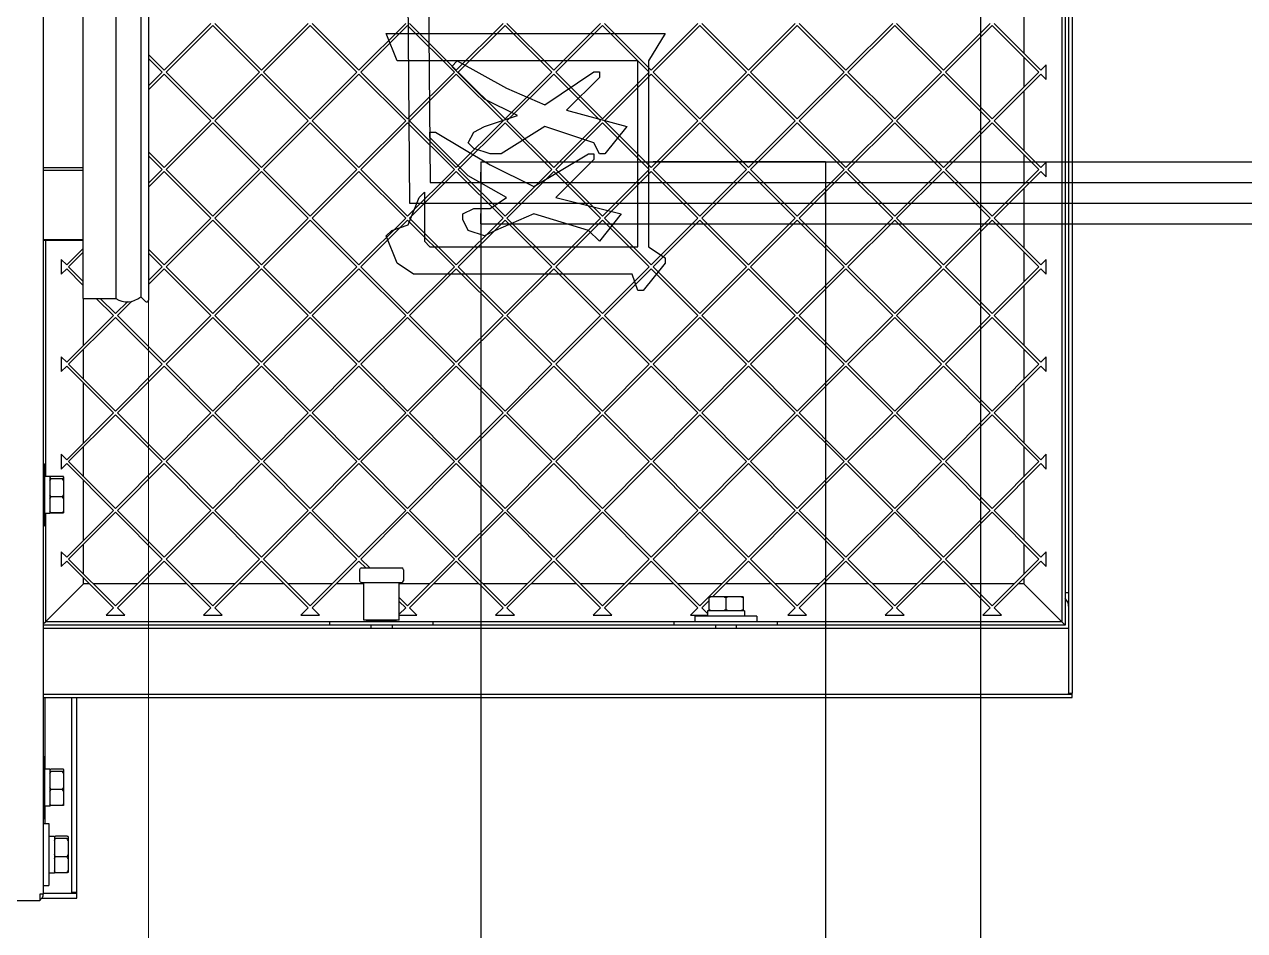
# Model space of a CAD drawing. Header units: millimetres. Extents: x 0 to 87554, y -20854 to 20404.
# Drawn here: x 8452.6 to 8806.9, y -14690.3 to -14427.2 of the extents above; entities that cross this region are included whole.
import ezdxf

# ---------------------------------------------------------------- set-up
doc = ezdxf.new("R2010")
doc.units = ezdxf.units.MM
doc.layers.get('0').update_dxf_attribs({"lineweight": 15})
for name, color, linetype in [('08', 1, 'Continuous'), ('1', 2, 'Continuous'), ('11', 3, 'Continuous'), ('2401-01144-S-M6-16HWM_0', 7, 'Continuous'), ('4209-B0008_0', 7, 'Continuous'), ('4215-12645_1_0', 7, 'Continuous'), ('4215-12645_2_0', 7, 'Continuous'), ('4215-12649_2_1_0', 7, 'Continuous'), ('4215-12651_1_0', 7, 'Continuous'), ('4215-12656_0', 7, 'Continuous'), ('4215-16102_1_0', 7, 'Continuous'), ('4215-16102_3_0', 7, 'Continuous'), ('4215-16102_4_0', 7, 'Continuous'), ('4215-16529_1_0', 7, 'Continuous'), ('4215-16529_3_0', 7, 'Continuous'), ('4215-16529_4_0', 7, 'Continuous'), ('PTL2-04-4_0', 7, 'Continuous')]:
    doc.layers.add(name, color=color, linetype=linetype)

# ---------------------------------------------------------------- blocks, each defined once
blk = doc.blocks.new('y78')
at = {"layer": '08', "lineweight": -3}
for p, q in [((-170.46, -190.16), (-170.46, -193.16)), ((-170.46, -190.16), (-90.07, -190.16)), ((-90.07, -190.16), (-89.51, -254)), ((-170.46, -196.16), (-170.46, -193.16)), ((-170.46, -196.16), (-96.02, -196.16)), ((-96.02, -196.16), (-95.45, -260)), ((-74.72, -248), (-74.72, -251)), ((-74.72, -248), (457.46, -248)), ((-74.72, -248), (-24.72, -248)), ((-74.72, -248), (-74.72, -940.16)), ((25.28, -248), (-24.72, -248)), ((25.28, -248), (25.28, -940.16)), ((457.46, -248), (457.46, -251)), ((-74.72, -254), (-74.72, -251)), ((457.46, -254), (457.46, -251)), ((-89.51, -254), (25.28, -254)), ((-74.72, -254), (457.46, -254)), ((25.28, -254), (25.28, -257)), ((25.28, -260), (25.28, -257)), ((-95.45, -260), (25.28, -260)), ((-74.72, -260), (-74.72, -263)), ((-74.72, -260), (457.46, -260)), ((457.46, -260), (457.46, -263)), ((-74.72, -266), (-74.72, -263)), ((457.46, -266), (457.46, -263)), ((-74.72, -266), (457.46, -266)), ((-74.72, -940.16), (-24.72, -940.16)), ((25.28, -940.16), (-24.72, -940.16))]:
    blk.add_line(p, q, dxfattribs=at)
at = {"layer": '1', "lineweight": -3}
for p, q in [((70.46, -756), (70.46, 18)), ((70.46, 18), (120.46, 18)), ((170.46, 18), (120.46, 18)), ((170.46, -756), (170.46, 18)), ((70.46, -756), (120.46, -756)), ((170.46, -756), (120.46, -756))]:
    blk.add_line(p, q, dxfattribs=at)
at = {"layer": '11', "lineweight": -3}
for p, q in [((70.46, -841.92), (70.46, -118)), ((70.46, -118), (120.46, -118)), ((170.46, -118), (120.46, -118)), ((170.46, -841.92), (170.46, -118)), ((70.46, -841.92), (120.46, -841.92)), ((170.46, -841.92), (120.46, -841.92))]:
    blk.add_line(p, q, dxfattribs=at)
blk = doc.blocks.new('ju7888')
at = {"layer": '2401-01144-S-M6-16HWM_0', "color": 87, "linetype": 'Continuous'}
for p, q in [((572.59, 189.92), (574.19, 189.92)), ((572.59, 189.92), (572.59, 171.92)), ((566.99, 185.92), (570.99, 185.92)), ((566.99, 185.92), (566.99, 175.92)), ((570.99, 186.27), (572.59, 186.27)), ((570.99, 186.27), (570.99, 175.57)), ((567.29, 180.92), (570.69, 180.92)), ((575.19, 183.92), (576.19, 183.92)), ((575.19, 177.92), (576.19, 177.92)), ((566.99, 175.92), (570.99, 175.92)), ((570.99, 175.57), (572.59, 175.57)), ((572.59, 171.92), (574.19, 171.92)), ((636.5, -10.38), (636.5, -13.78)), ((636.57, -10.08), (647.01, -10.08)), ((637.14, -10.38), (637.14, -13.78)), ((642.43, -10.38), (642.43, -13.78)), ((647.08, -10.38), (647.08, -13.78)), ((531.97, -11.68), (531.97, -11.67)), ((531.97, -11.68), (531.97, -11.67)), ((531.97, -11.68), (531.97, -15.08)), ((532, -11.65), (531.99, -11.66)), ((532, -11.65), (531.99, -11.66)), ((532, -11.68), (532, -15.08)), ((532.07, -11.38), (532.05, -11.38)), ((532.07, -11.38), (542.51, -11.38)), ((532.64, -11.68), (532.64, -15.08)), ((537.93, -11.68), (537.93, -15.08)), ((542.51, -11.38), (542.53, -11.38)), ((542.58, -11.68), (542.58, -15.08)), ((542.61, -11.68), (542.61, -11.67)), ((542.61, -11.68), (542.61, -11.67)), ((542.61, -11.68), (542.61, -15.08)), ((617, -11.68), (617, -15.08)), ((617.07, -11.38), (627.51, -11.38)), ((617.64, -11.68), (617.64, -15.08)), ((622.93, -11.68), (622.93, -15.08)), ((627.58, -11.68), (627.58, -15.08)), ((636.44, -14.08), (647.14, -14.08)), ((636.44, -15.68), (636.44, -14.08)), ((647.14, -15.68), (647.14, -14.08)), ((528.29, -16.98), (546.29, -16.98)), ((528.29, -17.28), (528.29, -16.98)), ((531.94, -15.38), (542.64, -15.38)), ((531.94, -16.98), (531.94, -15.38)), ((531.97, -15.08), (531.97, -15.08)), ((531.97, -15.08), (531.97, -15.08)), ((532, -15.1), (531.99, -15.09)), ((532, -15.1), (531.99, -15.09)), ((542.61, -15.08), (542.61, -15.08)), ((542.61, -15.08), (542.61, -15.08)), ((542.64, -16.98), (542.64, -15.38)), ((546.29, -17.28), (546.29, -16.98)), ((613.29, -16.98), (631.29, -16.98)), ((613.29, -17.28), (613.29, -16.98)), ((616.94, -15.38), (627.64, -15.38)), ((616.94, -16.98), (616.94, -15.38)), ((627.64, -16.98), (627.64, -15.38)), ((631.29, -17.28), (631.29, -16.98)), ((632.79, -15.68), (650.79, -15.68)), ((632.79, -17.28), (632.79, -15.68)), ((650.79, -17.28), (650.79, -15.68))]:
    blk.add_line(p, q, dxfattribs=at)
for centre, radius, start, end in [((536.21, -18.44), 7.98, 121.9273, 122.124), ((536.21, -8.31), 7.98, 237.876, 238.0727), ((536.02, -14.15), 4.16, 196.8682, 197.1611), ((538.57, -14.15), 4.14, 342.8386, 343.0979)]:
    blk.add_arc(centre, radius, start, end, dxfattribs=at)
for points in [[(567.29, 185.92), (567.18, 185.74), (567.08, 185.55), (566.99, 185.35)], [(570.69, 185.92), (570.8, 185.74), (570.9, 185.55), (570.99, 185.35)], [(566.99, 181.5), (567.08, 181.3), (567.18, 181.11), (567.29, 180.92)], [(567.29, 180.92), (567.18, 180.74), (567.08, 180.55), (566.99, 180.35)], [(570.99, 181.5), (570.9, 181.3), (570.8, 181.11), (570.69, 180.92)], [(570.69, 180.92), (570.8, 180.74), (570.9, 180.55), (570.99, 180.35)], [(566.99, 176.5), (567.08, 176.3), (567.18, 176.11), (567.29, 175.92)], [(570.99, 176.5), (570.9, 176.3), (570.8, 176.11), (570.69, 175.92)], [(637.75, -10.08), (637.54, -10.17), (637.34, -10.27), (637.14, -10.38)], [(642.43, -10.38), (642.24, -10.27), (642.03, -10.17), (641.83, -10.08)], [(642.96, -10.08), (642.78, -10.17), (642.61, -10.27), (642.43, -10.38)], [(647.08, -10.38), (646.91, -10.27), (646.73, -10.17), (646.55, -10.08)], [(533.25, -11.38), (533.04, -11.47), (532.84, -11.57), (532.64, -11.68)], [(537.93, -11.68), (537.74, -11.57), (537.53, -11.47), (537.33, -11.38)], [(538.46, -11.38), (538.28, -11.47), (538.11, -11.57), (537.93, -11.68)], [(542.58, -11.68), (542.41, -11.57), (542.23, -11.47), (542.05, -11.38)], [(618.25, -11.38), (618.04, -11.47), (617.84, -11.57), (617.64, -11.68)], [(622.93, -11.68), (622.74, -11.57), (622.53, -11.47), (622.33, -11.38)], [(623.46, -11.38), (623.28, -11.47), (623.11, -11.57), (622.93, -11.68)], [(627.58, -11.68), (627.41, -11.57), (627.23, -11.47), (627.05, -11.38)], [(637.75, -14.08), (637.54, -13.98), (637.34, -13.88), (637.14, -13.78)], [(642.43, -13.78), (642.24, -13.88), (642.03, -13.98), (641.83, -14.08)], [(642.96, -14.08), (642.78, -13.98), (642.61, -13.88), (642.43, -13.78)], [(647.08, -13.78), (646.91, -13.88), (646.73, -13.98), (646.55, -14.08)], [(533.25, -15.38), (533.04, -15.28), (532.84, -15.18), (532.64, -15.08)], [(537.93, -15.08), (537.74, -15.18), (537.53, -15.28), (537.33, -15.38)], [(538.46, -15.38), (538.28, -15.28), (538.11, -15.18), (537.93, -15.08)], [(542.58, -15.08), (542.41, -15.18), (542.23, -15.28), (542.05, -15.38)], [(618.25, -15.38), (618.04, -15.28), (617.84, -15.18), (617.64, -15.08)], [(622.93, -15.08), (622.74, -15.18), (622.53, -15.28), (622.33, -15.38)], [(623.46, -15.38), (623.28, -15.28), (623.11, -15.18), (622.93, -15.08)], [(627.58, -15.08), (627.41, -15.18), (627.23, -15.28), (627.05, -15.38)]]:
    blk.add_open_spline(points, degree=3, dxfattribs=at)
for points, knots in [([(636.57, -10.08), (636.56, -10.1), (636.54, -10.2), (636.51, -10.3), (636.5, -10.38)], [0, 0, 0, 0, 0.234829, 1, 1, 1, 1]), ([(637.14, -10.38), (637.14, -10.35), (637.11, -10.25), (637.09, -10.15), (637.07, -10.08)], [0, 0, 0, 0, 0.264475, 1, 1, 1, 1]), ([(647.01, -10.08), (647.01, -10.1), (647.04, -10.2), (647.06, -10.3), (647.08, -10.38)], [0, 0, 0, 0, 0.234829, 1, 1, 1, 1]), ([(531.97, -11.67), (531.97, -11.64), (532, -11.54), (532.03, -11.45), (532.05, -11.38)], [0, 0, 0, 0, 0.263948, 1, 1, 1, 1]), ([(532.07, -11.38), (532.06, -11.4), (532.04, -11.5), (532.01, -11.6), (532, -11.68)], [0, 0, 0, 0, 0.234829, 1, 1, 1, 1]), ([(532.64, -11.68), (532.64, -11.65), (532.61, -11.55), (532.59, -11.45), (532.57, -11.38)], [0, 0, 0, 0, 0.264475, 1, 1, 1, 1]), ([(542.51, -11.38), (542.51, -11.4), (542.54, -11.5), (542.56, -11.6), (542.58, -11.68)], [0, 0, 0, 0, 0.234829, 1, 1, 1, 1]), ([(542.61, -11.67), (542.6, -11.64), (542.58, -11.54), (542.55, -11.45), (542.53, -11.38)], [0, 0, 0, 0, 0.263948, 1, 1, 1, 1]), ([(617.07, -11.38), (617.06, -11.4), (617.04, -11.5), (617.01, -11.6), (617, -11.68)], [0, 0, 0, 0, 0.234829, 1, 1, 1, 1]), ([(617.64, -11.68), (617.64, -11.65), (617.61, -11.55), (617.59, -11.45), (617.57, -11.38)], [0, 0, 0, 0, 0.264475, 1, 1, 1, 1]), ([(627.51, -11.38), (627.51, -11.4), (627.54, -11.5), (627.56, -11.6), (627.58, -11.68)], [0, 0, 0, 0, 0.234829, 1, 1, 1, 1]), ([(636.57, -14.08), (636.56, -14.05), (636.54, -13.95), (636.51, -13.85), (636.5, -13.78)], [0, 0, 0, 0, 0.234829, 1, 1, 1, 1]), ([(637.14, -13.78), (637.14, -13.8), (637.11, -13.9), (637.09, -14), (637.07, -14.08)], [0, 0, 0, 0, 0.264475, 1, 1, 1, 1]), ([(647.01, -14.08), (647.01, -14.05), (647.04, -13.95), (647.06, -13.85), (647.08, -13.78)], [0, 0, 0, 0, 0.234829, 1, 1, 1, 1]), ([(531.97, -15.08), (531.97, -15.11), (532, -15.2), (532.02, -15.29), (532.04, -15.35)], [0, 0, 0, 0, 0.262699, 1, 1, 1, 1]), ([(532.07, -15.38), (532.06, -15.35), (532.04, -15.25), (532.01, -15.15), (532, -15.08)], [0, 0, 0, 0, 0.234829, 1, 1, 1, 1]), ([(532.64, -15.08), (532.64, -15.1), (532.61, -15.2), (532.59, -15.3), (532.57, -15.38)], [0, 0, 0, 0, 0.264475, 1, 1, 1, 1]), ([(542.51, -15.38), (542.51, -15.35), (542.54, -15.25), (542.56, -15.15), (542.58, -15.08)], [0, 0, 0, 0, 0.234829, 1, 1, 1, 1]), ([(542.61, -15.08), (542.6, -15.11), (542.58, -15.2), (542.55, -15.29), (542.53, -15.36)], [0, 0, 0, 0, 0.262844, 1, 1, 1, 1]), ([(617.07, -15.38), (617.06, -15.35), (617.04, -15.25), (617.01, -15.15), (617, -15.08)], [0, 0, 0, 0, 0.234829, 1, 1, 1, 1]), ([(617.64, -15.08), (617.64, -15.1), (617.61, -15.2), (617.59, -15.3), (617.57, -15.38)], [0, 0, 0, 0, 0.264475, 1, 1, 1, 1]), ([(627.51, -15.38), (627.51, -15.35), (627.54, -15.25), (627.56, -15.15), (627.58, -15.08)], [0, 0, 0, 0, 0.234829, 1, 1, 1, 1])]:
    blk.add_open_spline(points, degree=3, knots=knots, dxfattribs=at)
at = {"layer": '4209-B0008_0', "color": 87, "linetype": 'Continuous'}
for p, q in [((90.23, 13.22), (480.79, 13.22)), ((91.21, 10.99), (479.81, 10.99)), ((479.81, 10.99), (481.15, 12.38)), ((90.73, 3.73), (480.29, 3.73)), ((480.29, -5.78), (480.29, 3.73)), ((90.73, -5.78), (480.29, -5.78))]:
    blk.add_line(p, q, dxfattribs=at)
for centre, radius, start, end in [((475.29, 7.04), 6, 326.4566, 41.1531), ((480.79, 12.72), 0.5, 315.9333, 90)]:
    blk.add_arc(centre, radius, start, end, dxfattribs=at)
at = {"layer": '4215-12645_1_0', "color": 87, "linetype": 'Continuous'}
for p, q in [((442.29, -17.28), (442.29, -5.78)), ((463.49, -5.78), (463.49, -17.28))]:
    blk.add_line(p, q, dxfattribs=at)
at = {"layer": '4215-12645_2_0', "color": 87, "linetype": 'Continuous'}
for p, q in [((443.14, -5.78), (443.14, -17.28)), ((463.14, -17.28), (463.14, -5.78))]:
    blk.add_line(p, q, dxfattribs=at)
at = {"layer": '4215-12649_2_1_0', "color": 87, "linetype": 'Continuous'}
for p, q in [((652.79, -7.53), (596.19, -7.53)), ((652.79, -9.03), (596.19, -9.03)), ((652.99, -7.53), (652.79, -7.53)), ((652.79, -7.53), (652.79, -9.03)), ((652.79, -9.03), (652.79, -9.23)), ((654.49, -7.53), (652.99, -7.53)), ((652.99, -17.28), (652.99, -7.53)), ((654.49, -17.68), (654.49, -7.53))]:
    blk.add_line(p, q, dxfattribs=at)
at = {"layer": '4215-12651_1_0', "color": 87, "linetype": 'Continuous'}
for p, q in [((616.94, -16.78), (596.19, -16.78)), ((632.79, -16.78), (627.64, -16.78))]:
    blk.add_line(p, q, dxfattribs=at)
at = {"layer": '4215-12656_0', "color": 87, "linetype": 'Continuous'}
for p, q in [((-78.71, -17.28), (653.29, -17.28)), ((653.29, -17.28), (653.29, -18.28)), ((653.29, -18.28), (655.29, -18.28)), ((655.29, -18.28), (655.29, -27.28))]:
    blk.add_line(p, q, dxfattribs=at)
blk.add_arc((653.29, -19.28), 2, 30, 90, dxfattribs=at)
at = {"layer": '4215-16102_1_0', "color": 87, "linetype": 'Continuous'}
for p, q in [((-0.61, 279.42), (575.19, 279.42)), ((0.39, 278.42), (574.19, 278.42)), ((574.15, 278.38), (563.19, 267.42)), ((574.19, 278.42), (575.19, 279.42)), ((391.77, 267.42), (409.08, 267.42)), ((410.21, 267.42), (418.92, 267.42)), ((420.05, 267.42), (437.36, 267.42)), ((438.5, 267.42), (447.21, 267.42)), ((448.34, 267.42), (465.65, 267.42)), ((466.78, 267.42), (475.49, 267.42)), ((476.62, 267.42), (493.93, 267.42)), ((495.06, 267.42), (503.78, 267.42)), ((504.91, 267.42), (522.22, 267.42)), ((523.35, 267.42), (532.06, 267.42)), ((533.19, 267.42), (550.5, 267.42)), ((551.63, 267.42), (560.34, 267.42)), ((561.48, 267.42), (563.19, 267.42)), ((493.93, -5.58), (480.29, -5.58)), ((503.78, -5.58), (495.06, -5.58)), ((522.22, -5.58), (504.91, -5.58)), ((532.06, -5.58), (523.35, -5.58)), ((550.5, -5.58), (533.19, -5.58)), ((560.34, -5.58), (551.63, -5.58)), ((563.19, -5.58), (561.48, -5.58)), ((563.19, -5.58), (574.15, -16.53)), ((531.94, -16.58), (463.49, -16.58)), ((574.19, -16.58), (542.64, -16.58)), ((574.19, -16.58), (574.89, -17.28))]:
    blk.add_line(p, q, dxfattribs=at)
at = {"layer": '4215-16102_3_0', "color": 87, "linetype": 'Continuous'}
for p, q in [((574.15, 278.38), (563.19, 267.42)), ((574.19, 278.42), (575.19, 279.42)), ((574.19, 278.42), (574.19, -16.58)), ((575.19, 279.42), (575.19, -17.28)), ((563.19, 267.42), (563.19, 265.71)), ((563.19, 264.58), (563.19, 251.83)), ((563.19, 250.7), (563.19, 237.43)), ((563.19, 236.3), (563.19, 223.54)), ((563.19, 222.41), (563.19, 209.14)), ((563.19, 208.01), (563.19, 195.26)), ((575.19, 195.92), (574.19, 195.92)), ((563.19, 194.13), (563.19, 180.86)), ((563.19, 179.73), (563.19, 166.97)), ((563.19, 165.84), (563.19, 152.58)), ((575.19, 165.92), (574.19, 165.92)), ((563.19, 151.44), (563.19, 138.69)), ((563.19, 137.56), (563.19, 124.29)), ((563.19, 123.16), (563.19, 110.41)), ((563.19, 109.27), (563.19, 96.01)), ((575.19, 95.92), (574.19, 95.92)), ((563.19, 94.88), (563.19, 86.07)), ((563.19, 75.77), (563.19, 67.72)), ((563.19, 66.59), (563.19, 53.84)), ((575.19, 65.92), (574.19, 65.92)), ((563.19, 52.71), (563.19, 39.44)), ((563.19, 38.31), (563.19, 25.55)), ((563.19, 24.42), (563.19, 11.15)), ((563.19, 10.02), (563.19, -2.73)), ((563.19, -3.86), (563.19, -5.58)), ((563.19, -5.58), (574.15, -16.53)), ((574.19, -16.58), (574.89, -17.28))]:
    blk.add_line(p, q, dxfattribs=at)
at = {"layer": '4215-16102_4_0', "color": 87, "linetype": 'Continuous'}
for p, q in [((416.71, 273.92), (412.42, 273.92)), ((412.42, 273.92), (414, 272.35)), ((415.13, 272.35), (416.71, 273.92)), ((445, 273.92), (440.71, 273.92)), ((440.71, 273.92), (442.29, 272.35)), ((443.42, 272.35), (445, 273.92)), ((473.28, 273.92), (468.99, 273.92)), ((468.99, 273.92), (470.57, 272.35)), ((471.7, 272.35), (473.28, 273.92)), ((501.56, 273.92), (497.28, 273.92)), ((497.28, 273.92), (498.85, 272.35)), ((499.99, 272.35), (501.56, 273.92)), ((529.85, 273.92), (525.56, 273.92)), ((525.56, 273.92), (527.14, 272.35)), ((528.27, 272.35), (529.85, 273.92)), ((558.13, 273.92), (553.84, 273.92)), ((553.84, 273.92), (555.42, 272.35)), ((556.55, 272.35), (558.13, 273.92)), ((414, 272.35), (400.43, 258.77)), ((400.99, 258.2), (414.57, 271.78)), ((414.57, 271.78), (428.14, 258.2)), ((428.71, 258.77), (415.13, 272.35)), ((442.29, 272.35), (428.71, 258.77)), ((429.28, 258.2), (442.85, 271.78)), ((442.85, 271.78), (456.43, 258.2)), ((456.99, 258.77), (443.42, 272.35)), ((470.57, 272.35), (456.99, 258.77)), ((457.56, 258.2), (471.14, 271.78)), ((471.14, 271.78), (484.71, 258.2)), ((485.28, 258.77), (471.7, 272.35)), ((498.85, 272.35), (485.28, 258.77)), ((485.84, 258.2), (499.42, 271.78)), ((499.42, 271.78), (513, 258.2)), ((513.56, 258.77), (499.99, 272.35)), ((527.14, 272.35), (513.56, 258.77)), ((514.13, 258.2), (527.7, 271.78)), ((527.7, 271.78), (541.28, 258.2)), ((541.85, 258.77), (528.27, 272.35)), ((555.42, 272.35), (541.85, 258.77)), ((542.41, 258.2), (555.99, 271.78)), ((555.99, 271.78), (569.57, 258.2)), ((570.13, 258.77), (556.55, 272.35)), ((572.29, 260.93), (570.13, 258.77)), ((572.29, 255.48), (572.29, 260.93)), ((400.43, 257.64), (414, 244.06)), ((414.57, 244.63), (400.99, 258.2)), ((428.14, 258.2), (414.57, 244.63)), ((415.13, 244.06), (428.71, 257.64)), ((428.71, 257.64), (442.29, 244.06)), ((442.85, 244.63), (429.28, 258.2)), ((456.43, 258.2), (442.85, 244.63)), ((443.42, 244.06), (456.99, 257.64)), ((456.99, 257.64), (470.57, 244.06)), ((471.14, 244.63), (457.56, 258.2)), ((484.71, 258.2), (471.14, 244.63)), ((471.7, 244.06), (485.28, 257.64)), ((485.28, 257.64), (498.85, 244.06)), ((499.42, 244.63), (485.84, 258.2)), ((513, 258.2), (499.42, 244.63)), ((499.99, 244.06), (513.56, 257.64)), ((513.56, 257.64), (527.14, 244.06)), ((527.7, 244.63), (514.13, 258.2)), ((541.28, 258.2), (527.7, 244.63)), ((528.27, 244.06), (541.85, 257.64)), ((541.85, 257.64), (555.42, 244.06)), ((555.99, 244.63), (542.41, 258.2)), ((569.57, 258.2), (555.99, 244.63)), ((556.55, 244.06), (570.13, 257.64)), ((570.13, 257.64), (572.29, 255.48)), ((414, 244.06), (400.43, 230.49)), ((414.57, 243.5), (400.99, 229.92)), ((414.57, 243.5), (428.14, 229.92)), ((428.71, 230.49), (415.13, 244.06)), ((442.29, 244.06), (428.71, 230.49)), ((442.85, 243.5), (429.28, 229.92)), ((442.85, 243.5), (456.43, 229.92)), ((456.99, 230.49), (443.42, 244.06)), ((470.57, 244.06), (456.99, 230.49)), ((471.14, 243.5), (457.56, 229.92)), ((471.14, 243.5), (484.71, 229.92)), ((485.28, 230.49), (471.7, 244.06)), ((498.85, 244.06), (485.28, 230.49)), ((499.42, 243.5), (485.84, 229.92)), ((499.42, 243.5), (513, 229.92)), ((513.56, 230.49), (499.99, 244.06)), ((527.14, 244.06), (513.56, 230.49)), ((527.7, 243.5), (514.13, 229.92)), ((527.7, 243.5), (541.28, 229.92)), ((541.85, 230.49), (528.27, 244.06)), ((555.42, 244.06), (541.85, 230.49)), ((555.99, 243.5), (542.41, 229.92)), ((555.99, 243.5), (569.57, 229.92)), ((570.13, 230.49), (556.55, 244.06)), ((572.29, 232.64), (570.13, 230.49)), ((572.29, 227.2), (572.29, 232.64)), ((400.43, 229.35), (414, 215.78)), ((400.99, 229.92), (414.57, 216.34)), ((428.14, 229.92), (414.57, 216.34)), ((428.71, 229.35), (415.13, 215.78)), ((428.71, 229.35), (442.29, 215.78)), ((429.28, 229.92), (442.85, 216.34)), ((456.43, 229.92), (442.85, 216.34)), ((456.99, 229.35), (443.42, 215.78)), ((456.99, 229.35), (470.57, 215.78)), ((457.56, 229.92), (471.14, 216.34)), ((484.71, 229.92), (471.14, 216.34)), ((485.28, 229.35), (471.7, 215.78)), ((485.28, 229.35), (498.85, 215.78)), ((485.84, 229.92), (499.42, 216.34)), ((513, 229.92), (499.42, 216.34)), ((513.56, 229.35), (499.99, 215.78)), ((513.56, 229.35), (527.14, 215.78)), ((514.13, 229.92), (527.7, 216.34)), ((541.28, 229.92), (527.7, 216.34)), ((541.85, 229.35), (528.27, 215.78)), ((541.85, 229.35), (555.42, 215.78)), ((542.41, 229.92), (555.99, 216.34)), ((569.57, 229.92), (555.99, 216.34)), ((570.13, 229.35), (556.55, 215.78)), ((570.13, 229.35), (572.29, 227.2)), ((414, 215.78), (400.43, 202.2)), ((400.99, 201.64), (414.57, 215.21)), ((414.57, 215.21), (428.14, 201.64)), ((428.71, 202.2), (415.13, 215.78)), ((442.29, 215.78), (428.71, 202.2)), ((429.28, 201.64), (442.85, 215.21)), ((442.85, 215.21), (456.43, 201.64)), ((456.99, 202.2), (443.42, 215.78)), ((470.57, 215.78), (456.99, 202.2)), ((457.56, 201.64), (471.14, 215.21)), ((471.14, 215.21), (484.71, 201.64)), ((485.28, 202.2), (471.7, 215.78)), ((498.85, 215.78), (485.28, 202.2)), ((485.84, 201.64), (499.42, 215.21)), ((499.42, 215.21), (513, 201.64)), ((513.56, 202.2), (499.99, 215.78)), ((527.14, 215.78), (513.56, 202.2)), ((514.13, 201.64), (527.7, 215.21)), ((527.7, 215.21), (541.28, 201.64)), ((541.85, 202.2), (528.27, 215.78)), ((555.42, 215.78), (541.85, 202.2)), ((542.41, 201.64), (555.99, 215.21)), ((555.99, 215.21), (569.57, 201.64)), ((570.13, 202.2), (556.55, 215.78)), ((572.29, 204.36), (570.13, 202.2)), ((572.29, 198.91), (572.29, 204.36)), ((400.43, 201.07), (414, 187.49)), ((414.57, 188.06), (400.99, 201.64)), ((428.14, 201.64), (414.57, 188.06)), ((415.13, 187.49), (428.71, 201.07)), ((428.71, 201.07), (442.29, 187.49)), ((442.85, 188.06), (429.28, 201.64)), ((456.43, 201.64), (442.85, 188.06)), ((443.42, 187.49), (456.99, 201.07)), ((456.99, 201.07), (470.57, 187.49)), ((471.14, 188.06), (457.56, 201.64)), ((484.71, 201.64), (471.14, 188.06)), ((471.7, 187.49), (485.28, 201.07)), ((485.28, 201.07), (498.85, 187.49)), ((499.42, 188.06), (485.84, 201.64)), ((513, 201.64), (499.42, 188.06)), ((499.99, 187.49), (513.56, 201.07)), ((513.56, 201.07), (527.14, 187.49)), ((527.7, 188.06), (514.13, 201.64)), ((541.28, 201.64), (527.7, 188.06)), ((528.27, 187.49), (541.85, 201.07)), ((541.85, 201.07), (555.42, 187.49)), ((555.99, 188.06), (542.41, 201.64)), ((569.57, 201.64), (555.99, 188.06)), ((556.55, 187.49), (570.13, 201.07)), ((570.13, 201.07), (572.29, 198.91)), ((414, 187.49), (400.43, 173.92)), ((400.99, 173.35), (414.57, 186.93)), ((414.57, 186.93), (428.14, 173.35)), ((428.71, 173.92), (415.13, 187.49)), ((442.29, 187.49), (428.71, 173.92)), ((429.28, 173.35), (442.85, 186.93)), ((442.85, 186.93), (456.43, 173.35)), ((456.99, 173.92), (443.42, 187.49)), ((470.57, 187.49), (456.99, 173.92)), ((457.56, 173.35), (471.14, 186.93)), ((471.14, 186.93), (484.71, 173.35)), ((485.28, 173.92), (471.7, 187.49)), ((498.85, 187.49), (485.28, 173.92)), ((485.84, 173.35), (499.42, 186.93)), ((499.42, 186.93), (513, 173.35)), ((513.56, 173.92), (499.99, 187.49)), ((527.14, 187.49), (513.56, 173.92)), ((514.13, 173.35), (527.7, 186.93)), ((527.7, 186.93), (541.28, 173.35)), ((541.85, 173.92), (528.27, 187.49)), ((555.42, 187.49), (541.85, 173.92)), ((542.41, 173.35), (555.99, 186.93)), ((555.99, 186.93), (569.57, 173.35)), ((566.99, 177.06), (556.55, 187.49)), ((570.13, 173.92), (568.12, 175.92)), ((571.79, 175.57), (570.13, 173.92)), ((572.29, 170.63), (572.29, 175.57)), ((400.43, 172.79), (414, 159.21)), ((414.57, 159.77), (400.99, 173.35)), ((428.14, 173.35), (414.57, 159.77)), ((415.13, 159.21), (428.71, 172.79)), ((428.71, 172.79), (442.29, 159.21)), ((442.85, 159.77), (429.28, 173.35)), ((456.43, 173.35), (442.85, 159.77)), ((443.42, 159.21), (456.99, 172.79)), ((456.99, 172.79), (470.57, 159.21)), ((471.14, 159.77), (457.56, 173.35)), ((484.71, 173.35), (471.14, 159.77)), ((471.7, 159.21), (485.28, 172.79)), ((485.28, 172.79), (498.85, 159.21)), ((499.42, 159.77), (485.84, 173.35)), ((513, 173.35), (499.42, 159.77)), ((499.99, 159.21), (513.56, 172.79)), ((513.56, 172.79), (527.14, 159.21)), ((527.7, 159.77), (514.13, 173.35)), ((541.28, 173.35), (527.7, 159.77)), ((528.27, 159.21), (541.85, 172.79)), ((541.85, 172.79), (555.42, 159.21)), ((555.99, 159.77), (542.41, 173.35)), ((569.57, 173.35), (555.99, 159.77)), ((556.55, 159.21), (570.13, 172.79)), ((570.13, 172.79), (572.29, 170.63)), ((403.39, 82.29), (403.39, 163.25)), ((403.39, 163.25), (411.33, 158.48)), ((465.29, 158.48), (468.47, 163.25)), ((468.47, 163.25), (470.06, 163.25)), ((470.06, 163.25), (477.99, 156.9)), ((414, 159.21), (400.43, 145.63)), ((400.99, 145.07), (414.57, 158.64)), ((411.33, 158.48), (465.29, 158.48)), ((414.57, 158.64), (428.14, 145.07)), ((428.71, 145.63), (415.13, 159.21)), ((442.29, 159.21), (428.71, 145.63)), ((429.28, 145.07), (442.85, 158.64)), ((442.85, 158.64), (456.43, 145.07)), ((456.99, 145.63), (443.42, 159.21)), ((470.57, 159.21), (456.99, 145.63)), ((457.56, 145.07), (471.14, 158.64)), ((471.14, 158.64), (484.71, 145.07)), ((485.28, 145.63), (471.7, 159.21)), ((477.99, 156.9), (477.99, 155.31)), ((498.85, 159.21), (485.28, 145.63)), ((485.84, 145.07), (499.42, 158.64)), ((499.42, 158.64), (513, 145.07)), ((513.56, 145.63), (499.99, 159.21)), ((527.14, 159.21), (513.56, 145.63)), ((514.13, 145.07), (527.7, 158.64)), ((527.7, 158.64), (541.28, 145.07)), ((541.85, 145.63), (528.27, 159.21)), ((555.42, 159.21), (541.85, 145.63)), ((542.41, 145.07), (555.99, 158.64)), ((555.99, 158.64), (569.57, 145.07)), ((570.13, 145.63), (556.55, 159.21)), ((465.29, 155.31), (411.33, 155.31)), ((411.33, 155.31), (411.33, 85.47)), ((465.29, 94.99), (465.29, 155.31)), ((477.99, 155.31), (473.23, 153.72)), ((473.23, 153.72), (473.23, 90.23)), ((425.61, 134.67), (430.37, 152.13)), ((430.37, 152.13), (438.31, 145.78)), ((451.01, 131.5), (455.77, 150.55)), ((455.77, 150.55), (463.71, 144.2)), ((438.31, 145.78), (438.31, 144.2)), ((572.29, 147.79), (570.13, 145.63)), ((572.29, 142.34), (572.29, 147.79)), ((400.43, 144.5), (414, 130.92)), ((414.57, 131.49), (400.99, 145.07)), ((414.5, 144.2), (416.09, 144.2)), ((414.5, 142.61), (414.5, 144.2)), ((424.03, 128.32), (414.5, 142.61)), ((428.14, 145.07), (414.57, 131.49)), ((415.13, 130.92), (428.71, 144.5)), ((416.09, 144.2), (425.61, 134.67)), ((428.71, 144.5), (442.29, 130.92)), ((442.85, 131.49), (429.28, 145.07)), ((435.14, 142.61), (430.37, 128.32)), ((438.31, 144.2), (435.14, 142.61)), ((438.31, 142.61), (439.9, 142.61)), ((438.31, 141.02), (438.31, 142.61)), ((439.9, 142.61), (451.01, 131.5)), ((456.43, 145.07), (442.85, 131.49)), ((443.42, 130.92), (456.99, 144.5)), ((456.99, 144.5), (470.57, 130.92)), ((471.14, 131.49), (457.56, 145.07)), ((463.71, 144.2), (460.53, 141.02)), ((484.71, 145.07), (471.14, 131.49)), ((471.7, 130.92), (485.28, 144.5)), ((485.28, 144.5), (498.85, 130.92)), ((499.42, 131.49), (485.84, 145.07)), ((513, 145.07), (499.42, 131.49)), ((499.99, 130.92), (513.56, 144.5)), ((513.56, 144.5), (527.14, 130.92)), ((527.7, 131.49), (514.13, 145.07)), ((541.28, 145.07), (527.7, 131.49)), ((528.27, 130.92), (541.85, 144.5)), ((541.85, 144.5), (555.42, 130.92)), ((555.99, 131.49), (542.41, 145.07)), ((569.57, 145.07), (555.99, 131.49)), ((556.55, 130.92), (570.13, 144.5)), ((570.13, 144.5), (572.29, 142.34)), ((447.83, 125.15), (438.31, 141.02)), ((460.53, 141.02), (455.77, 125.15)), ((414, 130.92), (400.43, 117.35)), ((400.99, 116.78), (414.57, 130.36)), ((414.57, 130.36), (428.14, 116.78)), ((428.71, 117.35), (415.13, 130.92)), ((419.26, 117.21), (424.03, 128.32)), ((442.29, 130.92), (428.71, 117.35)), ((429.28, 116.78), (442.85, 130.36)), ((430.37, 128.32), (438.31, 115.63)), ((442.85, 130.36), (456.43, 116.78)), ((456.99, 117.35), (443.42, 130.92)), ((470.57, 130.92), (456.99, 117.35)), ((457.56, 116.78), (471.14, 130.36)), ((471.14, 130.36), (484.71, 116.78)), ((485.28, 117.35), (471.7, 130.92)), ((498.85, 130.92), (485.28, 117.35)), ((485.84, 116.78), (499.42, 130.36)), ((499.42, 130.36), (513, 116.78)), ((513.56, 117.35), (499.99, 130.92)), ((527.14, 130.92), (513.56, 117.35)), ((514.13, 116.78), (527.7, 130.36)), ((527.7, 130.36), (541.28, 116.78)), ((541.85, 117.35), (528.27, 130.92)), ((555.42, 130.92), (541.85, 117.35)), ((542.41, 116.78), (555.99, 130.36)), ((555.99, 130.36), (569.57, 116.78)), ((570.13, 117.35), (556.55, 130.92)), ((441.49, 112.45), (447.83, 125.15)), ((455.77, 125.15), (460.53, 114.04)), ((411.33, 102.93), (419.26, 117.21)), ((427.2, 120.39), (422.44, 110.86)), ((430.37, 110.86), (427.2, 120.39)), ((451.01, 117.21), (444.66, 106.1)), ((454.18, 112.45), (451.01, 117.21)), ((572.29, 119.51), (570.13, 117.35)), ((572.29, 114.06), (572.29, 119.51)), ((400.43, 116.22), (414, 102.64)), ((414.57, 103.21), (400.99, 116.78)), ((428.14, 116.78), (414.57, 103.21)), ((415.13, 102.64), (428.71, 116.22)), ((428.71, 116.22), (442.29, 102.64)), ((442.85, 103.21), (429.28, 116.78)), ((438.31, 115.63), (438.31, 112.45)), ((456.43, 116.78), (442.85, 103.21)), ((443.42, 102.64), (456.99, 116.22)), ((456.99, 116.22), (470.57, 102.64)), ((471.14, 103.21), (457.56, 116.78)), ((460.53, 114.04), (462.12, 110.86)), ((484.71, 116.78), (471.14, 103.21)), ((471.7, 102.64), (485.28, 116.22)), ((485.28, 116.22), (498.85, 102.64)), ((499.42, 103.21), (485.84, 116.78)), ((513, 116.78), (499.42, 103.21)), ((499.99, 102.64), (513.56, 116.22)), ((513.56, 116.22), (527.14, 102.64)), ((527.7, 103.21), (514.13, 116.78)), ((541.28, 116.78), (527.7, 103.21)), ((528.27, 102.64), (541.85, 116.22)), ((541.85, 116.22), (555.42, 102.64)), ((555.99, 103.21), (542.41, 116.78)), ((569.57, 116.78), (555.99, 103.21)), ((556.55, 102.64), (570.13, 116.22)), ((570.13, 116.22), (572.29, 114.06)), ((422.44, 110.86), (412.91, 101.34)), ((431.96, 107.69), (430.37, 110.86)), ((431.96, 96.58), (441.49, 112.45)), ((438.31, 112.45), (436.72, 107.69)), ((454.18, 107.69), (454.18, 112.45)), ((462.12, 110.86), (460.53, 106.1)), ((435.14, 106.1), (431.96, 107.69)), ((436.72, 107.69), (435.14, 106.1)), ((455.77, 104.52), (454.18, 107.69)), ((412.91, 101.34), (411.33, 102.93)), ((444.66, 106.1), (433.55, 94.99)), ((457.36, 104.52), (455.77, 104.52)), ((460.53, 106.1), (457.36, 104.52)), ((414, 102.64), (400.43, 89.06)), ((400.99, 88.5), (414.57, 102.07)), ((414.57, 102.07), (428.14, 88.5)), ((428.71, 89.06), (415.13, 102.64)), ((442.29, 102.64), (428.71, 89.06)), ((429.28, 88.5), (442.85, 102.07)), ((442.85, 102.07), (456.43, 88.5)), ((456.99, 89.06), (443.42, 102.64)), ((470.57, 102.64), (456.99, 89.06)), ((457.56, 88.5), (471.14, 102.07)), ((471.14, 102.07), (484.71, 88.5)), ((485.28, 89.06), (471.7, 102.64)), ((498.85, 102.64), (485.28, 89.06)), ((485.84, 88.5), (499.42, 102.07)), ((499.42, 102.07), (513, 88.5)), ((513.56, 89.06), (499.99, 102.64)), ((527.14, 102.64), (513.56, 89.06)), ((514.13, 88.5), (527.7, 102.07)), ((527.7, 102.07), (541.28, 88.5)), ((541.85, 89.06), (528.27, 102.64)), ((555.42, 102.64), (541.85, 89.06)), ((542.41, 88.5), (555.99, 102.07)), ((555.99, 102.07), (569.57, 88.5)), ((570.13, 89.06), (556.55, 102.64)), ((431.96, 94.99), (431.96, 96.58)), ((433.55, 94.99), (431.96, 94.99)), ((449.42, 93.4), (463.71, 93.4)), ((451.01, 91.82), (449.42, 93.4)), ((463.71, 93.4), (465.29, 94.99)), ((458.95, 88.64), (451.01, 91.82)), ((460.53, 83.88), (458.95, 88.64)), ((473.23, 90.23), (470.06, 85.47)), ((572.29, 91.22), (570.13, 89.06)), ((572.29, 86.07), (572.29, 91.22)), ((400.43, 87.93), (414, 74.36)), ((414.57, 74.92), (400.99, 88.5)), ((411.33, 85.47), (403.39, 82.29)), ((428.14, 88.5), (414.57, 74.92)), ((415.13, 74.36), (428.71, 87.93)), ((428.71, 87.93), (442.29, 74.36)), ((442.85, 74.92), (429.28, 88.5)), ((456.43, 88.5), (442.85, 74.92)), ((443.42, 74.36), (456.99, 87.93)), ((456.99, 87.93), (470.57, 74.36)), ((471.14, 74.92), (457.56, 88.5)), ((470.06, 85.47), (462.12, 82.29)), ((484.71, 88.5), (471.14, 74.92)), ((471.7, 74.36), (485.28, 87.93)), ((485.28, 87.93), (498.85, 74.36)), ((499.42, 74.92), (485.84, 88.5)), ((513, 88.5), (499.42, 74.92)), ((499.99, 74.36), (513.56, 87.93)), ((513.56, 87.93), (527.14, 74.36)), ((527.7, 74.92), (514.13, 88.5)), ((541.28, 88.5), (527.7, 74.92)), ((528.27, 74.36), (541.85, 87.93)), ((541.85, 87.93), (555.42, 74.36)), ((555.99, 74.92), (542.41, 88.5)), ((569.57, 88.5), (567.14, 86.07)), ((568.27, 86.07), (570.13, 87.93)), ((570.13, 87.93), (571.99, 86.07)), ((462.12, 82.29), (460.53, 83.88)), ((558.58, 77.51), (555.99, 74.92)), ((556.55, 74.36), (558.58, 76.38)), ((414, 74.36), (400.43, 60.78)), ((400.99, 60.21), (414.57, 73.79)), ((414.57, 73.79), (428.14, 60.21)), ((428.71, 60.78), (415.13, 74.36)), ((442.29, 74.36), (428.71, 60.78)), ((429.28, 60.21), (442.85, 73.79)), ((442.85, 73.79), (456.43, 60.21)), ((456.99, 60.78), (443.42, 74.36)), ((470.57, 74.36), (456.99, 60.78)), ((457.56, 60.21), (471.14, 73.79)), ((471.14, 73.79), (484.71, 60.21)), ((485.28, 60.78), (471.7, 74.36)), ((498.85, 74.36), (485.28, 60.78)), ((485.84, 60.21), (499.42, 73.79)), ((499.42, 73.79), (513, 60.21)), ((513.56, 60.78), (499.99, 74.36)), ((527.14, 74.36), (513.56, 60.78)), ((514.13, 60.21), (527.7, 73.79)), ((527.7, 73.79), (541.28, 60.21)), ((541.85, 60.78), (528.27, 74.36)), ((555.42, 74.36), (541.85, 60.78)), ((542.41, 60.21), (555.99, 73.79)), ((555.99, 73.79), (569.57, 60.21)), ((570.13, 60.78), (556.55, 74.36)), ((572.29, 62.94), (570.13, 60.78)), ((572.29, 57.49), (572.29, 62.94)), ((400.43, 59.65), (414, 46.07)), ((414.57, 46.64), (400.99, 60.21)), ((428.14, 60.21), (414.57, 46.64)), ((415.13, 46.07), (428.71, 59.65)), ((428.71, 59.65), (442.29, 46.07)), ((442.85, 46.64), (429.28, 60.21)), ((456.43, 60.21), (442.85, 46.64)), ((443.42, 46.07), (456.99, 59.65)), ((456.99, 59.65), (470.57, 46.07)), ((471.14, 46.64), (457.56, 60.21)), ((484.71, 60.21), (471.14, 46.64)), ((471.7, 46.07), (485.28, 59.65)), ((485.28, 59.65), (498.85, 46.07)), ((499.42, 46.64), (485.84, 60.21)), ((513, 60.21), (499.42, 46.64)), ((499.99, 46.07), (513.56, 59.65)), ((513.56, 59.65), (527.14, 46.07)), ((527.7, 46.64), (514.13, 60.21)), ((541.28, 60.21), (527.7, 46.64)), ((528.27, 46.07), (541.85, 59.65)), ((541.85, 59.65), (555.42, 46.07)), ((555.99, 46.64), (542.41, 60.21)), ((569.57, 60.21), (555.99, 46.64)), ((556.55, 46.07), (570.13, 59.65)), ((570.13, 59.65), (572.29, 57.49)), ((400.43, 32.5), (414, 46.07)), ((428.71, 32.5), (415.13, 46.07)), ((428.71, 32.5), (442.29, 46.07)), ((456.99, 32.5), (443.42, 46.07)), ((456.99, 32.5), (470.57, 46.07)), ((485.28, 32.5), (471.7, 46.07)), ((485.28, 32.5), (498.85, 46.07)), ((513.56, 32.5), (499.99, 46.07)), ((513.56, 32.5), (527.14, 46.07)), ((541.85, 32.5), (528.27, 46.07)), ((541.85, 32.5), (555.42, 46.07)), ((570.13, 32.5), (556.55, 46.07)), ((400.99, 31.93), (414.57, 45.51)), ((428.14, 31.93), (414.57, 45.51)), ((429.28, 31.93), (442.85, 45.51)), ((456.43, 31.93), (442.85, 45.51)), ((457.56, 31.93), (471.14, 45.51)), ((484.71, 31.93), (471.14, 45.51)), ((485.84, 31.93), (499.42, 45.51)), ((513, 31.93), (499.42, 45.51)), ((514.13, 31.93), (527.7, 45.51)), ((541.28, 31.93), (527.7, 45.51)), ((542.41, 31.93), (555.99, 45.51)), ((569.57, 31.93), (555.99, 45.51)), ((414.57, 18.35), (400.99, 31.93)), ((414.57, 18.35), (428.14, 31.93)), ((442.85, 18.35), (429.28, 31.93)), ((442.85, 18.35), (456.43, 31.93)), ((471.14, 18.35), (457.56, 31.93)), ((471.14, 18.35), (484.71, 31.93)), ((499.42, 18.35), (485.84, 31.93)), ((499.42, 18.35), (513, 31.93)), ((527.7, 18.35), (514.13, 31.93)), ((527.7, 18.35), (541.28, 31.93)), ((555.99, 18.35), (542.41, 31.93)), ((555.99, 18.35), (569.57, 31.93)), ((570.13, 32.5), (572.29, 34.65)), ((572.29, 29.21), (572.29, 34.65)), ((400.43, 31.36), (414, 17.79)), ((415.13, 17.79), (428.71, 31.36)), ((428.71, 31.36), (442.29, 17.79)), ((443.42, 17.79), (456.99, 31.36)), ((456.99, 31.36), (470.57, 17.79)), ((471.7, 17.79), (485.28, 31.36)), ((485.28, 31.36), (498.85, 17.79)), ((499.99, 17.79), (513.56, 31.36)), ((513.56, 31.36), (527.14, 17.79)), ((528.27, 17.79), (541.85, 31.36)), ((541.85, 31.36), (555.42, 17.79)), ((556.55, 17.79), (570.13, 31.36)), ((570.13, 31.36), (572.29, 29.21)), ((414, 17.79), (409.44, 13.22)), ((419.7, 13.22), (415.13, 17.79)), ((442.29, 17.79), (437.72, 13.22)), ((447.98, 13.22), (443.42, 17.79)), ((470.57, 17.79), (466.01, 13.22)), ((476.26, 13.22), (471.7, 17.79)), ((498.85, 17.79), (485.28, 4.21)), ((513.56, 4.21), (499.99, 17.79)), ((527.14, 17.79), (513.56, 4.21)), ((541.85, 4.21), (528.27, 17.79)), ((555.42, 17.79), (541.85, 4.21)), ((570.13, 4.21), (556.55, 17.79)), ((410.57, 13.22), (414.57, 17.22)), ((414.57, 17.22), (418.56, 13.22)), ((438.85, 13.22), (442.85, 17.22)), ((442.85, 17.22), (446.85, 13.22)), ((467.14, 13.22), (471.14, 17.22)), ((471.14, 17.22), (475.13, 13.22)), ((485.84, 3.65), (499.42, 17.22)), ((499.42, 17.22), (513, 3.65)), ((514.13, 3.65), (527.7, 17.22)), ((527.7, 17.22), (541.28, 3.65)), ((542.41, 3.65), (555.99, 17.22)), ((555.99, 17.22), (569.57, 3.65)), ((485.28, 4.21), (481.07, 8.42)), ((481.15, 7.21), (484.71, 3.65)), ((484.71, 3.65), (480.29, -0.78)), ((499.42, -9.93), (485.84, 3.65)), ((513, 3.65), (499.42, -9.93)), ((527.7, -9.93), (514.13, 3.65)), ((541.28, 3.65), (527.7, -9.93)), ((555.99, -9.93), (542.41, 3.65)), ((569.57, 3.65), (555.99, -9.93)), ((572.29, 6.37), (570.13, 4.21)), ((572.29, 0.92), (572.29, 6.37)), ((480.29, -1.91), (485.28, 3.08)), ((485.28, 3.08), (498.85, -10.5)), ((499.99, -10.5), (513.56, 3.08)), ((513.56, 3.08), (527.14, -10.5)), ((528.27, -10.5), (541.85, 3.08)), ((541.85, 3.08), (555.42, -10.5)), ((556.55, -10.5), (570.13, 3.08)), ((570.13, 3.08), (572.29, 0.92)), ((465.85, -5.78), (470.57, -10.5)), ((471.14, -9.93), (466.98, -5.78)), ((475.29, -5.78), (471.14, -9.93)), ((471.7, -10.5), (476.42, -5.78)), ((470.57, -10.5), (468.99, -12.08)), ((473.28, -12.08), (471.7, -10.5)), ((498.85, -10.5), (497.28, -12.08)), ((501.56, -12.08), (499.99, -10.5)), ((527.14, -10.5), (525.56, -12.08)), ((529.85, -12.08), (528.27, -10.5)), ((555.42, -10.5), (553.84, -12.08)), ((558.13, -12.08), (556.55, -10.5)), ((468.99, -12.08), (473.28, -12.08)), ((497.28, -12.08), (501.56, -12.08)), ((525.56, -12.08), (529.85, -12.08)), ((553.84, -12.08), (558.13, -12.08))]:
    blk.add_line(p, q, dxfattribs=at)
at = {"layer": '4215-16529_1_0', "color": 87, "linetype": 'Continuous'}
for p, q in [((-20.41, 281.42), (594.99, 281.42)), ((-20.41, 280.42), (594.99, 280.42)), ((594.99, 281.42), (594.99, 280.42)), ((596.19, 281.42), (595.19, 281.42)), ((595.19, -17.28), (595.19, 281.42)), ((596.19, -17.28), (596.19, 281.42))]:
    blk.add_line(p, q, dxfattribs=at)
at = {"layer": '4215-16529_3_0', "color": 87, "linetype": 'Continuous'}
blk.add_line((565.79, 280.42), (565.79, 279.42), dxfattribs=at)
at = {"layer": '4215-16529_4_0', "color": 87, "linetype": 'Continuous'}
for p, q in [((576.19, 280.42), (576.19, -17.28)), ((595.19, 280.42), (594.99, 280.42))]:
    blk.add_line(p, q, dxfattribs=at)
blk.add_arc((569.69, 277.42), 3, 90, 137.9956, dxfattribs=at)
at = {"layer": 'PTL2-04-4_0', "color": 87, "linetype": 'Continuous'}
for p, q in [((558.58, 75.08), (558.58, 86.77)), ((559.08, 87.27), (562.27, 87.27)), ((562.77, 75.08), (562.77, 86.77)), ((573.69, 86.07), (562.77, 86.07)), ((573.69, 86.07), (573.69, 75.77)), ((573.99, 85.18), (573.69, 85.18)), ((573.99, 85.18), (573.99, 76.67)), ((574.19, 85.08), (573.99, 85.08)), ((575.19, 84.01), (576.19, 84.01)), ((559.08, 74.57), (562.27, 74.57)), ((573.69, 75.77), (562.77, 75.77)), ((573.99, 76.67), (573.69, 76.67)), ((574.19, 76.77), (573.99, 76.77)), ((575.19, 77.84), (576.19, 77.84))]:
    blk.add_line(p, q, dxfattribs=at)
for centre, start, end in [((559.08, 86.77), 90, 180), ((562.27, 86.77), 0, 90), ((559.08, 75.07), 180, 270), ((562.27, 75.07), 270, 0)]:
    blk.add_arc(centre, 0.5, start, end, dxfattribs=at)

msp = doc.modelspace()

# ---------------------------------------------------------------- linework, layer by layer
at = {"color": 5}
msp.add_lwpolyline([(8488.633, -15263.296), (9210.387, -15263.296), (9210.387, -14066.318), (8488.633, -14066.318)], close=True, dxfattribs=at)

# ---------------------------------------------------------------- block references
at = {"rotation": 270}
msp.add_blockref('ju7888', (8475.412, -14026.445), dxfattribs=at)
at = {"lineweight": -3}
msp.add_blockref('y78', (8659.929, -14219.034), dxfattribs=at)

doc.saveas('drawing.dxf')
